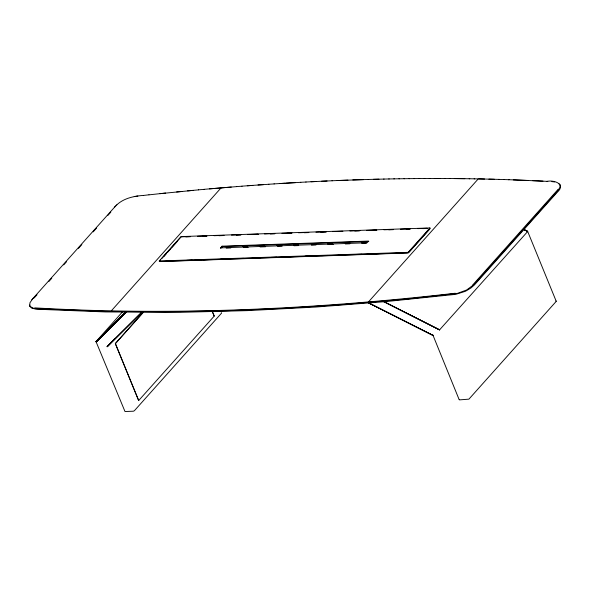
<?xml version="1.0" encoding="UTF-8"?>
<svg xmlns="http://www.w3.org/2000/svg" width="590" height="590" viewBox="0 0 590 590"><rect width="100%" height="100%" fill="white"/><g stroke="black" fill="none" stroke-linecap="round" stroke-linejoin="round"><path stroke-width="0.89" d="M221.302 312.663L221.575 313.106L134.387 410.728L133.377 411.215L124.984 411.518L96.015 341.61L122.536 311.815M459.3 399.43L459.566 399.873L468.917 399.15L556.245 301.343L527.696 231.494L523.433 229.281L527.6 231.383M32.325 299.27L29.943 302.788L29.714 305.849L31.521 308.017L35.916 309.182L105.418 311.933L180.422 312.317L247.247 310.628L315.746 307.051L385.926 301.586L455.827 294.336L465.466 291.276L470.879 288.031L474.404 284.963L557.189 192.325C566.253 184.316 554.46 179.744 547.063 181.366M558 189.471L472.693 284.985M432.861 334.958L459.182 399.71M31.845 299.772L33.283 298.134M32.811 298.636L115.714 205.903M34.183 297.943L37.023 294.764M48.941 281.423L51.773 278.244M63.691 264.903L66.53 261.724M78.448 248.383L81.848 244.57M93.198 231.863L96.605 228.05M107.948 215.343L110.787 212.171M111.303 310.856L221.058 187.886M159.256 261.001L181.049 236.597L429.918 227.939L430.095 228.374L408.295 252.778L159.433 261.436L159.256 261.001L408.118 252.343L429.918 227.939M161.822 258.457L175.85 242.756M177.679 240.713L180.112 237.977A2.065 0.878 -22.3 0 1 180.842 237.409M159.433 261.436L160.642 260.079M163.673 256.694L166.092 253.98M167.907 251.945L170.938 248.552M172.147 247.203L177.597 241.096M114.703 338.704L107.137 346.714L141.63 312.442L107.033 346.736M143.016 312.663L115.411 343.572L138.672 400.558L115.301 343.579L142.905 312.671M220.557 247.866L222.061 246.178L368.617 241.074L367.105 242.763L220.557 247.866L220.734 248.302L222.238 246.605L368.794 241.509M138.672 400.558L214.229 316.07L212.489 311.822M114.526 207.142L116.835 204.819M96.406 341.824L126.312 311.793M96.317 341.824L126.4 311.69L96.015 341.662M96.236 341.817L126.385 311.675M96.17 341.802L126.385 311.631L96.111 341.772M107.24 346.684L141.674 312.42M116.724 204.914C123.871 198.174 133.937 196.123 143.414 195.408M439.579 329.847L527.696 231.494M134.232 196.566L137.846 196.028M455.288 293.245C315.856 309.16 175.031 316.034 34.825 307.877M143.37 195.467L148.968 194.803M148.938 194.855L165.584 193.048M160.045 193.675L193.122 190.378M176.631 191.979L182.14 191.433M187.591 190.865L198.601 189.869M198.535 189.832L204.074 189.375M203.993 189.338L231.265 187.052M209.443 188.852L236.671 186.617M236.531 186.595L242.07 186.197M241.915 186.175L252.837 185.393M247.291 185.769L263.568 184.633M258.022 184.987L268.915 184.264M268.708 184.25L274.254 183.91M274.033 183.896L284.904 183.239M279.358 183.556L300.804 182.317M285.789 183.188L295.509 182.612M300.531 182.303L306.077 182.03M305.797 182.015L316.609 181.491M311.063 181.742L327.096 180.997M321.55 181.226L332.325 180.761M332 180.754L347.953 180.142M337.207 180.54L363.492 179.618M478.217 178.94L368.47 301.91M190.128 236.538L182.782 236.797A2.065 0.878 -22.3 0 0 182.067 236.9M197.473 236.28L206.655 235.963M214 235.705L224.104 235.358M231.45 235.1L240.631 234.783M247.977 234.525L258.081 234.171M264.504 233.95L274.608 233.596M281.954 233.345L292.057 232.991M298.481 232.77L308.585 232.416M315.93 232.165L326.034 231.811M332.458 231.59L342.561 231.236M349.907 230.978L360.011 230.631M366.434 230.402L376.538 230.056M383.884 229.798L393.065 229.481M400.411 229.222L410.515 228.868M417.86 228.618L427.042 228.293M185.821 236.87L190.415 236.708M202.348 236.295L206.943 236.133M218.883 235.72L223.47 235.558M236.332 235.115L240.919 234.953M252.859 234.54L258.368 234.348M270.308 233.928L274.896 233.773M286.836 233.352L291.431 233.198M304.285 232.748L308.872 232.585M320.812 232.172L326.322 231.981M338.262 231.568L342.856 231.405M354.789 230.992L359.384 230.83M372.238 230.388L376.833 230.225M388.773 229.812L393.36 229.65M406.215 229.2L409.888 229.075M422.75 228.625L427.337 228.47M226.081 246.915L230.661 246.753M242.571 246.34L247.151 246.178M259.976 245.735L264.556 245.573M276.459 245.16L281.954 244.968M293.864 244.555L298.444 244.393M311.269 243.95L314.927 243.825M327.752 243.375L332.332 243.22M345.157 242.77L349.737 242.608M361.648 242.195L366.228 242.04M226.228 248.11L230.808 247.948M243.633 247.505L248.213 247.343M260.116 246.93L265.611 246.738M277.521 246.325L282.101 246.163M294.012 245.75L298.592 245.588M311.409 245.145L315.989 244.983M327.9 244.57L333.394 244.378M345.305 243.965L349.885 243.803M361.788 243.39L366.368 243.228M186.742 260.33L192.244 260.138M203.255 259.755L208.757 259.563M220.69 259.15L226.191 258.958M237.202 258.575L243.626 258.346M254.637 257.963L260.138 257.771M271.149 257.387L276.651 257.196M288.584 256.783L294.086 256.591M305.096 256.207L311.52 255.986M321.609 255.632L328.033 255.411M339.044 255.028L344.545 254.836M356.471 254.423L361.98 254.231M372.991 253.847L379.407 253.626M214.229 316.07L212.378 311.822M352.776 179.95L368.654 179.463M368.256 179.456L378.942 179.19M373.396 179.316L384.075 179.072M383.648 179.065L389.194 178.962M388.758 178.954L394.304 178.866M393.862 178.859L399.408 178.785M398.951 178.777L404.497 178.704M404.032 178.704L409.578 178.645M409.099 178.637L414.645 178.593M414.165 178.586L419.704 178.549M419.21 178.541L424.756 178.519M424.254 178.512L429.793 178.505M429.284 178.497L439.845 178.497M434.306 178.482L444.86 178.512M444.322 178.505L449.86 178.534M449.315 178.527L464.802 178.681M454.293 178.564L469.758 178.755M555.891 301.018L556.274 301.188M469.175 178.741L474.714 178.836M474.124 178.822L484.582 179.028M479.05 178.91L494.413 179.272M488.889 179.131L499.317 179.412M498.683 179.39L504.207 179.559M503.565 179.537L509.089 179.714M508.44 179.699L528.515 180.466M513.3 179.869L542.977 181.145M532.652 180.658L547.778 181.396M551.842 181.624L554.703 181.934M433.126 335.408L368.698 302.958L432.964 335.393M383.743 301.593L439.683 329.817M368.772 302.98L432.765 335.282M524.038 229.665L527.394 231.332M523.374 229.259L527.475 231.339M558.715 183.52L560.286 185.113M30.075 306.446L33.151 308.157L37.192 308.732L105.182 311.35L165.008 311.867L226.265 310.768L283.679 308.356L342.303 304.595L407.624 298.953L457.324 293.4L466.661 289.978L474.168 284.38L556.953 191.75L559.822 187.598L560.235 185.194M408.118 252.343L408.295 252.778M222.061 246.178L222.415 247.04M181.049 236.597L181.226 237.032M29.957 306.431L29.736 305.03M429.756 228.522A2.065 0.878 -22.3 0 1 429.535 229.304L409.416 251.827A2.065 0.878 -22.3 0 1 406.746 253.014L160.65 261.577A2.065 0.878 -22.3 0 1 159.993 260.507M439.476 329.869L383.729 301.593L439.476 329.869"/></g></svg>
